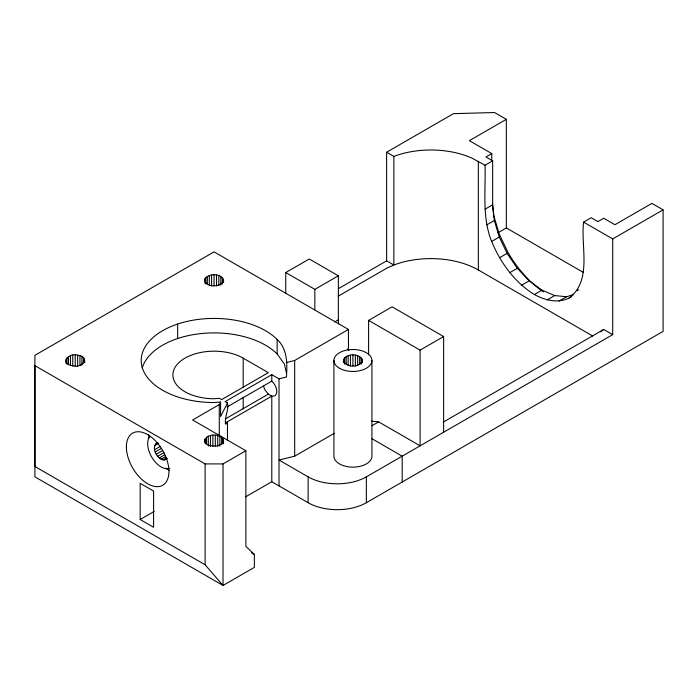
<?xml version="1.0" encoding="UTF-8"?>
<svg xmlns="http://www.w3.org/2000/svg" width="698" height="698" viewBox="0 0 698 698"><rect width="100%" height="100%" fill="white"/><g stroke="black" fill="none" stroke-linecap="round" stroke-linejoin="round"><path stroke-width="1.05" d="M77.67 366.075L77.67 355.177C68.5 352.185 59.452 363.902 72.749 365.778C81.928 368.78 90.976 357.062 77.67 355.177M79.956 365.455L79.965 355.727M81.919 365.246L81.928 356.599M140.158 519.521L140.158 483.313L153.595 491.069L153.595 527.278L140.158 519.521L154.179 511.425M177.641 338.539L177.641 324.055M204.654 442.087C204.322 432.184 225.384 432.76 223.491 443.221M205.107 564.778L205.107 463.917L34.9 365.647L34.9 466.508L205.107 564.778L223.02 585.465L254.377 567.361L254.377 554.43L245.871 546.412L245.871 450.734L192.622 419.987L219.277 404.596L220.585 402.039L214.068 402.537A72.845 42.055 0 0 1 150.977 339.446A72.845 42.055 0 0 1 277.15 339.446C287.663 349.253 287.279 363.833 286.45 376.999L279.017 378.839L271.792 374.669L225.166 401.594L227.469 402.99C229.092 409.874 224.686 416.095 225.48 422.866L226.039 423.642L227.469 423.014L227.469 440.421M205.299 443.98L205.299 438.527M206.547 443.832L206.547 437.288M208.309 446.092L208.309 436.276M210.464 446.467L210.464 435.569M212.864 446.109L212.864 435.203M204.654 439.906C204.444 445.088 211.232 446.354 215.272 446.083L215.342 435.212M217.732 446.484L217.732 435.587M219.277 436.067L219.277 404.596M219.879 446.118L219.879 436.302M220.585 402.039L220.585 416.523L227.469 402.99M221.624 443.867L221.624 437.323M222.854 444.015L222.854 438.562M245.871 450.734L223.028 463.917L223.02 585.465L34.9 476.847L34.9 355.308L214.068 251.865L348.442 329.447L348.442 350.108M286.459 372.985L284.426 364.077L277.15 353.93L277.15 339.446M279.017 378.839L279.017 485.904M245.652 496.828L271.792 481.733L308.132 502.708A41.173 23.776 0 0 0 366.354 502.708L663.1 331.384L663.1 209.845L612.713 238.934L612.713 334.621L366.354 476.847A41.173 23.776 0 0 1 308.132 476.847L279.017 460.043L294.687 456.16L294.687 360.482L348.442 329.447M368.596 354.706L368.596 320.399L392.11 306.815L443.623 336.558L443.623 432.245M402.188 482.021L402.188 456.16L372.034 438.754M663.1 209.845L651.906 203.38L614.947 224.712L603.753 218.247L597.924 221.606L591.215 217.732L583.598 222.13C580.57 246.586 592.393 280.36 569.167 297.985C557.789 303.691 544.946 300.253 534.328 294.539C514.574 282.245 500.457 262.727 491.654 241.456C481.89 217.191 485.773 190.676 485.058 165.234L472.075 158.167A67.139 38.791 0 0 0 393.864 156.413L386.622 152.234L386.631 260.851L393.873 265.031A67.113 38.783 0 0 1 478.331 269.969L592.707 336.017M83.437 363.135L83.437 357.734M84.388 362.332L84.388 359.06M84.711 362.655L84.711 360.482M223.491 439.949C223.84 444.19 218.675 445.813 215.272 446.083M157.739 442.785C148.997 446.467 159.353 464.406 166.918 458.682M204.889 278.895C204.235 287.471 219.477 287.881 223.247 281.73C223.892 273.154 208.658 272.744 204.889 278.895L204.889 283.257M343.416 362.646C342.247 352.237 363.588 352.237 362.419 362.646M362.419 360.482C360.194 367.994 345.641 367.994 343.416 360.482M600.367 331.829L603.726 329.465L612.713 334.621M225.62 424.122L227.469 423.014L225.105 423.084L271.792 396.132L274.803 395.862A9.502 5.488 60 0 0 271.792 381.143L271.792 374.669M386.622 152.234L453.447 113.661L494.559 112.535L506.329 119.323L506.329 227.949L498.014 232.748M506.329 119.323L469.37 140.664L491.776 153.595L491.776 161.098M491.776 153.595L485.948 156.954L492.666 160.837L492.666 204.802L494.35 220.498L499.271 237.058L507.097 253.365L517.305 268.294L529.189 280.84L541.936 290.141L554.692 295.568L566.575 296.737L573.721 294.539M485.058 165.234L492.666 160.837M285.735 293.177L285.735 272.552L314.85 289.365L338.364 275.789L338.364 319.754A38.006 21.943 60 0 0 338.591 323.933M338.539 288.597L386.631 260.851M485.058 209.199L492.666 204.802M338.225 296.205L387.207 267.936L393.873 265.031L393.864 156.413M486.733 224.896L494.35 220.498M334.604 321.918L338.364 319.754M491.654 241.456L499.271 237.058M155.279 444.198L157.966 442.645M154.607 445.682L158.193 443.614M226.972 407.021L271.792 381.143M154.607 449.704L159.982 446.598M155.279 451.964L161.552 448.343M156.343 454.18L162.617 450.559M499.489 257.763L507.097 253.365M157.739 456.222L164.004 452.601M225.367 418.922L268.32 394.126L271.792 396.132L271.792 481.733M159.353 457.932L164.728 454.826M161.098 459.197L165.574 456.614M162.835 459.938L166.421 457.871M164.458 460.095L167.145 458.542M509.688 272.691L517.305 268.294M521.572 285.238L529.189 280.84M368.596 320.399L420.109 350.134L443.623 336.558M534.328 294.539L541.936 290.141M547.075 299.957L554.692 295.568M558.958 301.135L566.575 296.737M576.993 290.726L578.686 289.749M294.687 456.16L334.298 433.292M569.167 297.985L571.706 296.519M372.043 425.693L378.639 421.88L420.109 445.821L420.109 350.134M443.16 422.159L603.726 329.465M285.735 272.552L309.275 258.993L338.364 275.789M286.45 362.515L294.687 360.482M205.107 463.917L223.028 463.917M371.476 421.164L378.639 421.88M583.598 222.13L612.713 238.934M506.329 227.949L583.345 272.412M243.183 358.153L268.32 372.662L221.685 399.588L219.39 398.331L214.068 398.733A41.173 23.776 0 0 1 176.027 365.865A41.173 23.776 0 0 1 243.183 358.153L243.183 387.346M251.577 552.816L254.377 554.43M268.32 394.126L265.301 390.374A9.502 5.488 60 0 1 263.565 385.889M492.448 203.851L493.678 215.394L499.271 234.214L508.17 252.746A79.179 45.719 60 0 0 543.472 291.869M72.749 355.177L72.758 366.075M70.463 355.727L70.472 365.534M68.491 356.599L68.5 364.225M66.982 357.734L66.991 364.269M66.031 359.06L66.04 363.414M478.331 161.351L478.339 269.969M371.921 360.482L371.921 456.16A19.003 10.967 0 0 1 352.918 467.137A19.003 10.967 0 0 1 333.914 456.16L333.914 360.482M366.354 476.847L366.354 502.708M362.096 359.06L362.096 362.306M361.145 357.734L361.145 364.225M359.636 356.599L359.636 364.173M357.673 355.727L357.673 365.464M355.378 355.177L355.378 365.996M352.918 354.994L352.918 365.813M350.457 355.177L350.457 365.996M348.171 355.727L348.171 365.464M346.199 356.599L346.199 364.173M344.69 357.734L344.69 364.225M343.739 359.06L343.739 362.306M314.85 289.365L314.85 309.738M308.132 476.847L308.132 502.708M243.183 397.083L243.183 408.976M223.569 280.308L223.569 282.489M223.247 278.895L223.247 282.166M222.296 277.568L222.296 284.112M220.786 276.434L220.786 285.15M218.814 275.562L218.814 285.377M216.528 275.012L216.528 285.918M214.068 274.829L214.068 285.726M211.607 275.012L211.607 285.918M209.313 275.562L209.313 285.377M207.35 276.434L207.35 284.069M205.84 277.568L205.84 284.112M75.21 354.994L75.21 365.892M142.226 367.977A72.845 42.055 0 0 1 201.137 333.574A72.845 42.055 0 0 1 277.15 353.93M169.736 468.314A19.003 10.967 60 0 1 164.571 468.437L161.098 466.953A19.003 10.967 60 0 1 149.459 436.965M169.265 470.365A30.093 17.371 60 0 1 166.089 468.122M149.014 437.786A30.093 17.371 60 0 1 148.796 434.906M348.878 350.44A38.006 21.943 60 0 1 347.779 348.782M339.481 368.239A19.003 10.967 0 0 0 371.275 363.318A19.003 10.967 0 0 0 347.997 349.881A19.003 10.967 0 0 0 339.481 368.239M126.382 446.912A30.093 17.371 60 0 0 158.298 486.619A30.093 17.371 60 0 0 158.298 444.059A30.093 17.371 60 0 0 126.382 446.912"/></g></svg>
